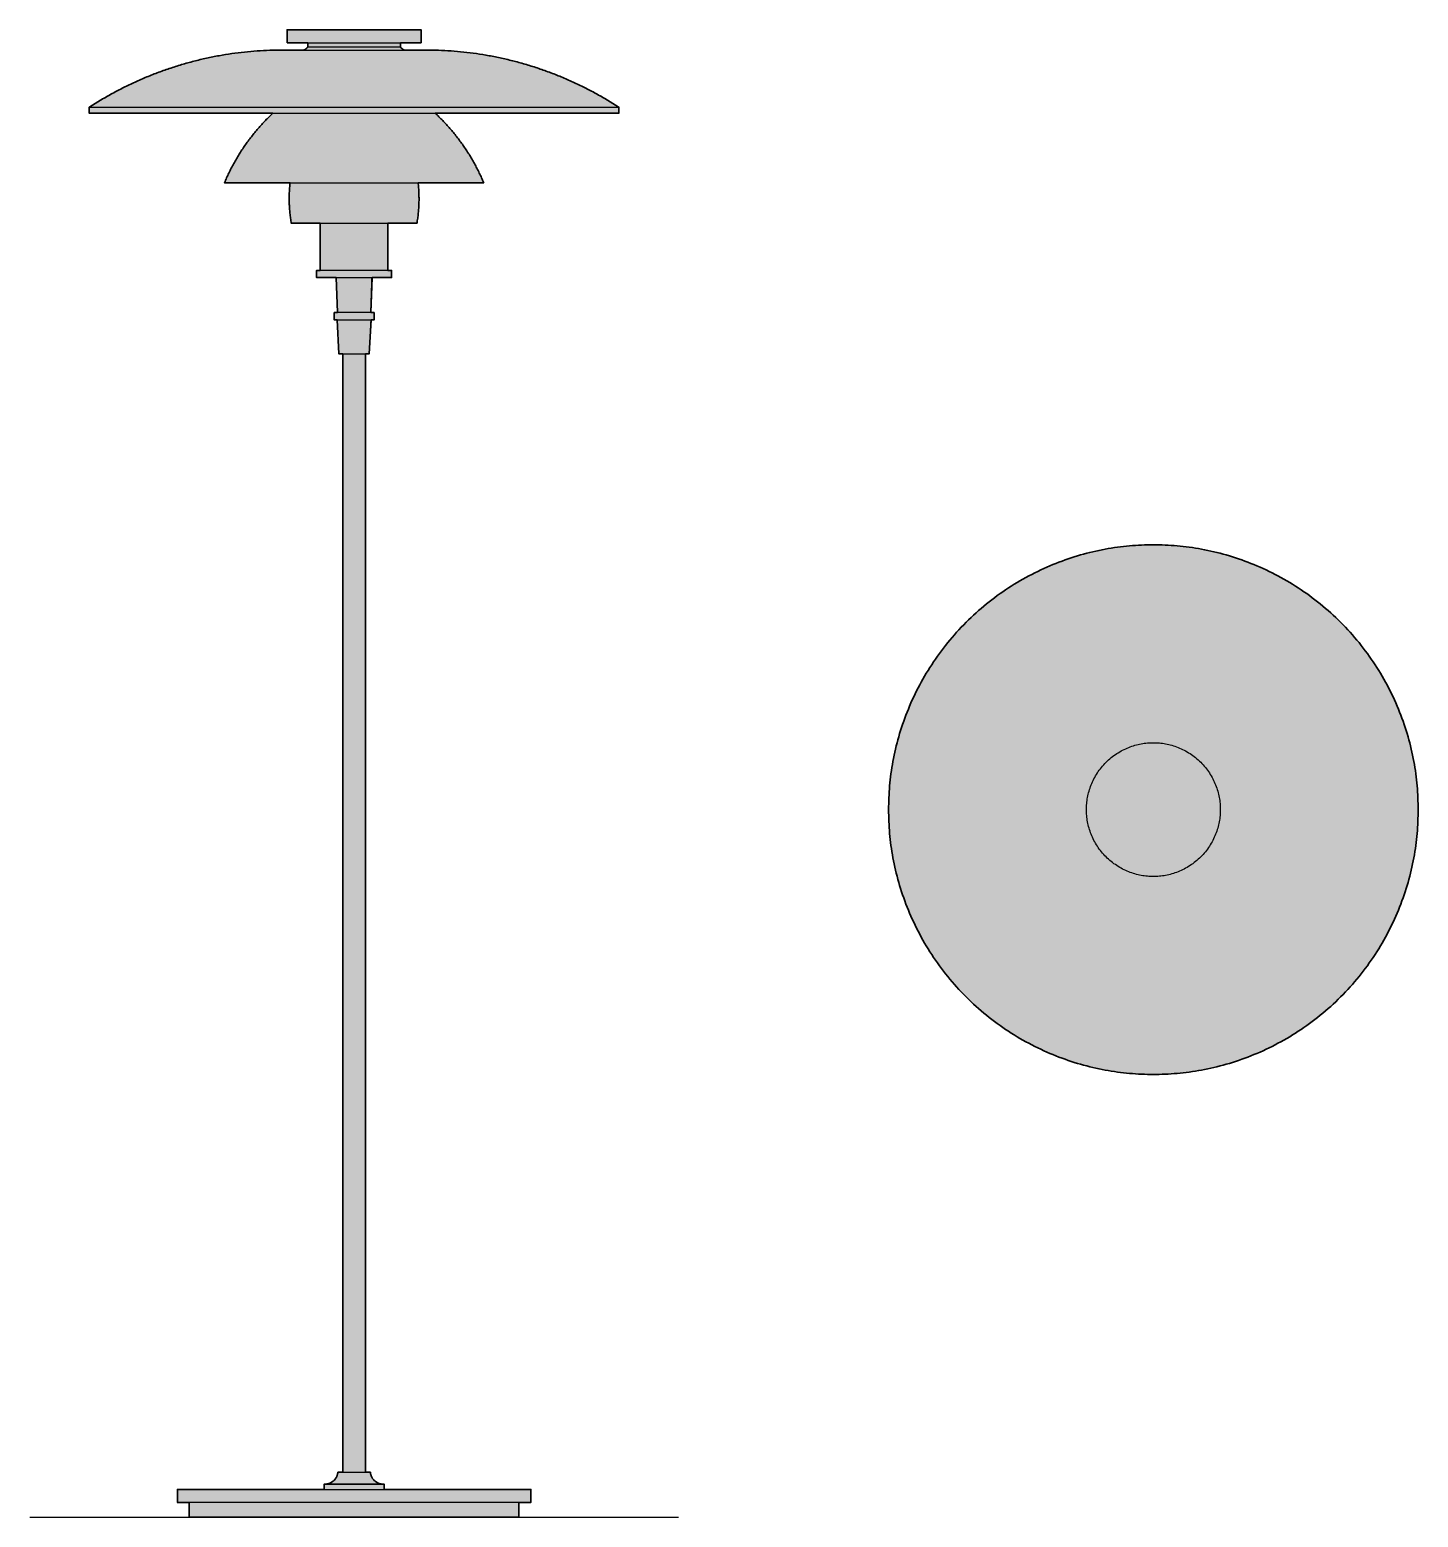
# Model space of a CAD drawing. Header units: millimetres. Extents: x 0 to 1179, y 0 to 1262.
import ezdxf

# ---------------------------------------------------------------- set-up
doc = ezdxf.new("R2010")
doc.units = ezdxf.units.MM
doc.layers.add('Blocks', color=7, linetype='Continuous')
doc.layers.add('Blocks$Fill', color=7, linetype='Continuous', true_color=0xffffff)
for name, color, linetype, lineweight, true_color in [('Blocks$Inner', 7, 'Continuous', 25, 0x007f00), ('Blocks$Outline', 7, 'Continuous', 35, 0xff3f3f), ('Groud', 7, 'Continuous', 25, 0x243775)]:
    doc.layers.add(name, color=color, linetype=linetype, lineweight=lineweight, true_color=true_color)

# ---------------------------------------------------------------- blocks, each defined once
blk = doc.blocks.new('PH 4½ 3½ Floor Lamp Top')
at = {"layer": 'Blocks$Fill'}
blk.add_hatch(color=256, dxfattribs=at).paths.add_polyline_path([(449.6, 0), (449.6, -5), (449.4, -10), (449.1, -15.1), (448.7, -20.2), (448.2, -25.3), (447.5, -30.5), (446.8, -35.7), (445.9, -40.9), (444.8, -46.1), (443.7, -51.4), (442.4, -56.6), (440.9, -61.9), (439.4, -67.1), (437.7, -72.3), (435.8, -77.6), (433.8, -82.8), (431.7, -87.9), (429.4, -93.1), (427, -98.2), (424.5, -103.3), (421.8, -108.3), (419, -113.3), (416.1, -118.2), (413, -123), (409.8, -127.8), (406.4, -132.5), (402.9, -137.1), (399.3, -141.7), (395.6, -146.2), (391.8, -150.5), (387.8, -154.8), (383.8, -159), (379.6, -163), (375.3, -167), (371, -170.8), (366.5, -174.5), (362, -178.1), (357.3, -181.6), (352.6, -184.9), (347.8, -188.2), (343, -191.3), (338.1, -194.2), (333.1, -197), (328.1, -199.7), (323, -202.2), (317.9, -204.6), (312.7, -206.9), (307.6, -209), (302.4, -211), (297.1, -212.9), (291.9, -214.6), (286.7, -216.1), (281.4, -217.6), (276.2, -218.9), (270.9, -220), (265.7, -221.1), (260.5, -222), (255.3, -222.7), (250.1, -223.4), (245, -223.9), (239.9, -224.3), (234.8, -224.6), (229.8, -224.8), (224.8, -224.8), (219.8, -224.8), (214.8, -224.6), (209.7, -224.3), (204.6, -223.9), (199.5, -223.4), (194.3, -222.7), (189.1, -222), (183.9, -221.1), (178.7, -220), (173.4, -218.9), (168.2, -217.6), (163, -216.1), (157.7, -214.6), (152.5, -212.9), (147.3, -211), (142.1, -209), (136.9, -206.9), (131.7, -204.6), (126.6, -202.2), (121.6, -199.7), (116.5, -197), (111.6, -194.2), (106.6, -191.3), (101.8, -188.2), (97, -184.9), (92.3, -181.6), (87.7, -178.1), (83.1, -174.5), (78.7, -170.8), (74.3, -167), (70, -163), (65.8, -159), (61.8, -154.8), (57.8, -150.5), (54, -146.2), (50.3, -141.7), (46.7, -137.1), (43.2, -132.5), (39.9, -127.8), (36.6, -123), (33.6, -118.2), (30.6, -113.3), (27.8, -108.3), (25.1, -103.3), (22.6, -98.2), (20.2, -93.1), (17.9, -87.9), (15.8, -82.8), (13.8, -77.6), (12, -72.3), (10.2, -67.1), (8.7, -61.9), (7.2, -56.6), (5.9, -51.4), (4.8, -46.1), (3.8, -40.9), (2.9, -35.7), (2.1, -30.5), (1.4, -25.3), (0.9, -20.2), (0.5, -15.1), (0.2, -10), (0.1, -5), (0, 0), (0.1, 5), (0.2, 10), (0.5, 15.1), (0.9, 20.2), (1.4, 25.3), (2.1, 30.5), (2.9, 35.7), (3.8, 40.9), (4.8, 46.1), (5.9, 51.4), (7.2, 56.6), (8.7, 61.9), (10.2, 67.1), (12, 72.3), (13.8, 77.6), (15.8, 82.8), (17.9, 87.9), (20.2, 93.1), (22.6, 98.2), (25.1, 103.3), (27.8, 108.3), (30.6, 113.3), (33.6, 118.2), (36.6, 123), (39.9, 127.8), (43.2, 132.5), (46.7, 137.1), (50.3, 141.7), (54, 146.2), (57.8, 150.5), (61.8, 154.8), (65.8, 159), (70, 163), (74.3, 167), (78.7, 170.8), (83.1, 174.5), (87.7, 178.1), (92.3, 181.6), (97, 184.9), (101.8, 188.2), (106.6, 191.3), (111.6, 194.2), (116.5, 197), (121.6, 199.7), (126.6, 202.2), (131.7, 204.6), (136.9, 206.9), (142.1, 209), (147.3, 211), (152.5, 212.9), (157.7, 214.6), (163, 216.1), (168.2, 217.6), (173.4, 218.9), (178.7, 220), (183.9, 221.1), (189.1, 222), (194.3, 222.7), (199.5, 223.4), (204.6, 223.9), (209.7, 224.3), (214.8, 224.6), (219.8, 224.8), (224.8, 224.8), (229.8, 224.8), (234.8, 224.6), (239.9, 224.3), (245, 223.9), (250.1, 223.4), (255.3, 222.7), (260.5, 222), (265.7, 221.1), (270.9, 220), (276.2, 218.9), (281.4, 217.6), (286.7, 216.1), (291.9, 214.6), (297.1, 212.9), (302.4, 211), (307.6, 209), (312.7, 206.9), (317.9, 204.6), (323, 202.2), (328.1, 199.7), (333.1, 197), (338.1, 194.2), (343, 191.3), (347.8, 188.2), (352.6, 184.9), (357.3, 181.6), (362, 178.1), (366.5, 174.5), (371, 170.8), (375.3, 167), (379.6, 163), (383.8, 159), (387.8, 154.8), (391.8, 150.5), (395.6, 146.2), (399.3, 141.7), (402.9, 137.1), (406.4, 132.5), (409.8, 127.8), (413, 123), (416.1, 118.2), (419, 113.3), (421.8, 108.3), (424.5, 103.3), (427, 98.2), (429.4, 93.1), (431.7, 87.9), (433.8, 82.8), (435.8, 77.6), (437.7, 72.3), (439.4, 67.1), (440.9, 61.9), (442.4, 56.6), (443.7, 51.4), (444.8, 46.1), (445.9, 40.9), (446.8, 35.7), (447.5, 30.5), (448.2, 25.3), (448.7, 20.2), (449.1, 15.1), (449.4, 10), (449.6, 5)], flags=0)
at = {"layer": 'Blocks$Inner'}
for points, knots in [([(0, 0), (0, 224.8), (224.8, 224.8), (449.6, 224.8), (449.6, 0)], [706.263133, 706.263133, 706.263133, 1059.394699, 1059.394699, 1412.526265, 1412.526265, 1412.526265]), ([(168, 0), (168, 56.8), (224.8, 56.8), (281.6, 56.8), (281.6, 0)], [356.901504, 356.901504, 356.901504, 446.12688, 446.12688, 535.352256, 535.352256, 535.352256]), ([(449.6, 0), (449.6, -224.8), (224.8, -224.8), (0, -224.8), (0, 0)], [0, 0, 0, 353.131566, 353.131566, 706.263133, 706.263133, 706.263133]), ([(281.6, 0), (281.6, -56.8), (224.8, -56.8), (168, -56.8), (168, 0)], [178.450752, 178.450752, 178.450752, 267.676128, 267.676128, 356.901504, 356.901504, 356.901504])]:
    blk.add_rational_spline(points, [1, 0.707106781187, 1, 0.707106781187, 1], degree=2, knots=knots, dxfattribs=at)
at = {"layer": 'Blocks$Outline'}
for points in [[(0, 0), (0, 224.8), (224.8, 224.8), (449.6, 224.8), (449.6, 0)], [(449.6, 0), (449.6, -224.8), (224.8, -224.8), (0, -224.8), (0, 0)]]:
    blk.add_rational_spline(points, [1, 0.707106781187, 1, 0.707106781187, 1], degree=2, knots=[0, 0, 0, 353.131566, 353.131566, 706.263133, 706.263133, 706.263133], dxfattribs=at)
blk = doc.blocks.new('PH 4½ 3½ Floor Lamp Side')
at = {"layer": 'Blocks$Fill'}
blk.add_hatch(color=256, dxfattribs=at).paths.add_polyline_path([(50.5, 1196.7), (55, 1199.6), (59.6, 1202.4), (64.2, 1205.1), (68.9, 1207.7), (73.6, 1210.3), (78.4, 1212.8), (83.3, 1215.2), (88.2, 1217.5), (93.1, 1219.7), (98.1, 1221.9), (103.2, 1223.9), (108.3, 1225.9), (113.4, 1227.8), (118.5, 1229.6), (123.7, 1231.3), (128.9, 1232.9), (134.2, 1234.4), (139.4, 1235.8), (144.7, 1237.1), (150, 1238.3), (155.4, 1239.4), (160.7, 1240.4), (166.1, 1241.4), (171.4, 1242.2), (176.8, 1242.9), (182.2, 1243.5), (187.6, 1244.1), (193, 1244.5), (198.3, 1244.8), (203.7, 1245.1), (209.1, 1245.2), (214.4, 1245.3), (216.5, 1245.3), (232.6, 1245.3), (232.7, 1245.3), (232.9, 1245.4), (233, 1245.4), (233.1, 1245.5), (233.2, 1245.5), (233.4, 1245.6), (233.5, 1245.7), (233.6, 1245.7), (233.7, 1245.8), (233.8, 1245.9), (233.9, 1245.9), (234.1, 1246), (234.2, 1246.1), (234.3, 1246.2), (234.4, 1246.3), (234.5, 1246.3), (234.6, 1246.4), (234.7, 1246.5), (234.8, 1246.6), (234.9, 1246.7), (235, 1246.8), (235.1, 1246.9), (235.2, 1247), (235.3, 1247.1), (235.4, 1247.2), (235.5, 1247.3), (235.6, 1247.4), (235.7, 1247.5), (235.8, 1247.7), (236, 1247.9), (236, 1251.5), (222.7, 1251.5), (219.5, 1251.5), (218.7, 1251.5), (218.5, 1251.5), (218.5, 1251.5), (218.5, 1251.5), (218.5, 1251.5), (218.5, 1251.5), (218.5, 1251.5), (218.5, 1262.5), (218.5, 1262.5), (332.1, 1262.5), (332.1, 1262.5), (332.1, 1251.5), (332.1, 1251.5), (332.1, 1251.5), (332.1, 1251.5), (332.1, 1251.5), (332, 1251.5), (331.8, 1251.5), (331.1, 1251.5), (327.9, 1251.5), (314.6, 1251.5), (314.6, 1247.9), (314.8, 1247.7), (314.9, 1247.5), (315, 1247.4), (315.1, 1247.3), (315.2, 1247.2), (315.3, 1247.1), (315.4, 1247), (315.5, 1246.9), (315.6, 1246.8), (315.7, 1246.7), (315.8, 1246.6), (315.9, 1246.5), (316, 1246.4), (316.1, 1246.3), (316.2, 1246.3), (316.3, 1246.2), (316.4, 1246.1), (316.5, 1246), (316.6, 1245.9), (316.7, 1245.9), (316.9, 1245.8), (317, 1245.7), (317.1, 1245.7), (317.2, 1245.6), (317.3, 1245.5), (317.5, 1245.5), (317.6, 1245.4), (317.7, 1245.4), (317.8, 1245.3), (318, 1245.3), (334.1, 1245.3), (336.2, 1245.3), (341.5, 1245.2), (346.9, 1245.1), (352.2, 1244.8), (357.6, 1244.5), (363, 1244.1), (368.4, 1243.5), (373.8, 1242.9), (379.1, 1242.2), (384.5, 1241.4), (389.9, 1240.4), (395.2, 1239.4), (400.5, 1238.3), (405.8, 1237.1), (411.1, 1235.8), (416.4, 1234.4), (421.6, 1232.9), (426.9, 1231.3), (432.1, 1229.6), (437.2, 1227.8), (442.3, 1225.9), (447.4, 1223.9), (452.4, 1221.9), (457.4, 1219.7), (462.4, 1217.5), (467.3, 1215.2), (472.1, 1212.8), (476.9, 1210.3), (481.7, 1207.7), (486.4, 1205.1), (491, 1202.4), (495.6, 1199.6), (500.1, 1196.7), (500.1, 1191.7), (500.1, 1191.7), (500.1, 1191.7), (500.1, 1191.7), (500, 1191.7), (499.5, 1191.7), (497.8, 1191.7), (490.4, 1191.7), (459.1, 1191.7), (344.1, 1191.7), (347.4, 1188.6), (350.6, 1185.4), (353.7, 1182.1), (356.7, 1178.7), (359.6, 1175.2), (362.5, 1171.7), (365.2, 1168), (367.9, 1164.3), (370.4, 1160.6), (372.9, 1156.8), (375.2, 1152.9), (377.4, 1148.9), (379.6, 1144.9), (381.6, 1140.9), (383.5, 1136.8), (385.3, 1132.7), (385.3, 1132.7), (385.3, 1132.7), (385.3, 1132.7), (385.3, 1132.7), (385.1, 1132.7), (384.5, 1132.7), (382, 1132.7), (371.4, 1132.7), (329.6, 1132.7), (329.8, 1130.5), (330, 1128.4), (330.1, 1126.2), (330.3, 1124), (330.3, 1121.8), (330.4, 1119.7), (330.4, 1117.5), (330.3, 1115.3), (330.2, 1113.2), (330.1, 1111), (330, 1108.9), (329.8, 1106.7), (329.5, 1104.6), (329.3, 1102.4), (328.9, 1100.3), (328.6, 1098.2), (328.6, 1098.2), (328.6, 1098.2), (328.6, 1098.2), (328.6, 1098.2), (328.5, 1098.2), (328.3, 1098.2), (327.2, 1098.2), (322.5, 1098.2), (303.9, 1098.2), (303.9, 1058.2), (306.4, 1058.2), (307, 1058.2), (307.1, 1058.2), (307.1, 1058.2), (307.1, 1058.2), (307.1, 1058.2), (307.1, 1058.2), (307.1, 1058.2), (307.1, 1058.2), (307.1, 1052.1), (307.1, 1052.1), (307.1, 1052.1), (307.1, 1052.1), (307.1, 1052.1), (307.1, 1052.1), (306.9, 1052.1), (306.2, 1052.1), (303, 1052.1), (290.5, 1052.1), (289.5, 1022.5), (291.6, 1022.5), (292, 1022.5), (292.2, 1022.5), (292.2, 1022.5), (292.2, 1022.5), (292.2, 1022.5), (292.2, 1022.5), (292.2, 1022.5), (292.2, 1022.5), (292.2, 1016.2), (292.2, 1016.2), (292.2, 1016.2), (292.2, 1016.2), (292.2, 1016.2), (292.2, 1016.2), (292.2, 1016.2), (292.1, 1016.2), (291.6, 1016.2), (289.7, 1016.2), (288.2, 987.5), (288.2, 987.5), (288.2, 987.5), (288.2, 987.5), (288.2, 987.5), (288.2, 987.5), (288.2, 987.5), (288.1, 987.5), (287.5, 987.5), (285, 987.5), (285, 38.2), (288.1, 38.2), (288.8, 38.2), (289, 38.2), (289.1, 38.2), (289.1, 38.2), (289.1, 38.2), (289.1, 38.2), (289.1, 38.2), (289.1, 38.2), (289.1, 38), (289.1, 37.7), (289.2, 37.5), (289.2, 37.3), (289.2, 37), (289.3, 36.8), (289.3, 36.6), (289.4, 36.4), (289.5, 36.1), (289.5, 35.9), (289.6, 35.7), (289.7, 35.4), (289.8, 35.2), (289.8, 35), (289.9, 34.7), (290, 34.5), (290.1, 34.3), (290.3, 34.1), (290.4, 33.8), (290.5, 33.6), (290.6, 33.4), (290.8, 33.2), (290.9, 33), (291, 32.8), (291.2, 32.6), (291.4, 32.4), (291.5, 32.2), (291.7, 32), (291.8, 31.8), (292, 31.6), (292.2, 31.4), (292.4, 31.2), (292.6, 31), (292.8, 30.9), (293, 30.7), (293.2, 30.5), (293.4, 30.4), (293.6, 30.2), (293.8, 30.1), (294, 29.9), (294.2, 29.8), (294.4, 29.6), (294.7, 29.5), (294.9, 29.4), (295.1, 29.3), (295.3, 29.2), (295.6, 29), (295.8, 28.9), (296, 28.8), (296.3, 28.8), (296.5, 28.7), (296.7, 28.6), (297, 28.5), (297.2, 28.5), (297.4, 28.4), (297.7, 28.3), (297.9, 28.3), (298.1, 28.2), (298.4, 28.2), (298.6, 28.2), (298.8, 28.1), (299.1, 28.1), (299.3, 28.1), (299.5, 28.1), (300.4, 28.1), (300.6, 28.1), (300.7, 28.1), (300.7, 28.1), (300.7, 28.1), (300.7, 28.1), (300.7, 28.1), (300.7, 28.1), (300.7, 28.1), (300.7, 23.6), (391.1, 23.6), (417.1, 23.6), (423.3, 23.6), (424.8, 23.6), (425.2, 23.6), (425.3, 23.6), (425.3, 23.6), (425.3, 23.6), (425.3, 23.6), (425.3, 12.6), (425.3, 12.6), (425.3, 12.6), (425.3, 12.6), (425.3, 12.6), (425.2, 12.6), (425.1, 12.6), (424.7, 12.6), (422.9, 12.6), (415.2, 12.6), (415.2, 0), (415.2, 0), (135.4, 0), (135.4, 0), (135.4, 12.6), (127.7, 12.6), (125.9, 12.6), (125.4, 12.6), (125.3, 12.6), (125.3, 12.6), (125.3, 12.6), (125.3, 12.6), (125.3, 12.6), (125.3, 12.6), (125.3, 23.6), (249.9, 23.6), (249.9, 28.1), (249.9, 28.1), (249.9, 28.1), (249.9, 28.1), (249.9, 28.1), (249.9, 28.1), (249.9, 28.1), (249.9, 28.1), (250.2, 28.1), (251, 28.1), (251.3, 28.1), (251.5, 28.1), (251.7, 28.1), (252, 28.2), (252.2, 28.2), (252.4, 28.2), (252.7, 28.3), (252.9, 28.3), (253.1, 28.4), (253.4, 28.5), (253.6, 28.5), (253.8, 28.6), (254.1, 28.7), (254.3, 28.8), (254.5, 28.8), (254.8, 28.9), (255, 29), (255.2, 29.2), (255.5, 29.3), (255.7, 29.4), (255.9, 29.5), (256.1, 29.6), (256.4, 29.8), (256.6, 29.9), (256.8, 30.1), (257, 30.2), (257.2, 30.4), (257.4, 30.5), (257.6, 30.7), (257.8, 30.9), (258, 31), (258.2, 31.2), (258.4, 31.4), (258.5, 31.6), (258.7, 31.8), (258.9, 32), (259.1, 32.2), (259.2, 32.4), (259.4, 32.6), (259.5, 32.8), (259.7, 33), (259.8, 33.2), (259.9, 33.4), (260.1, 33.6), (260.2, 33.8), (260.3, 34.1), (260.4, 34.3), (260.5, 34.5), (260.6, 34.7), (260.7, 35), (260.8, 35.2), (260.9, 35.4), (261, 35.7), (261.1, 35.9), (261.1, 36.1), (261.2, 36.4), (261.2, 36.6), (261.3, 36.8), (261.3, 37), (261.4, 37.3), (261.4, 37.5), (261.4, 37.7), (261.5, 38), (261.5, 38.2), (261.5, 38.2), (261.5, 38.2), (261.5, 38.2), (261.5, 38.2), (261.5, 38.2), (261.6, 38.2), (261.7, 38.2), (262.5, 38.2), (265.6, 38.2), (265.6, 987.5), (263.1, 987.5), (262.5, 987.5), (262.4, 987.5), (262.3, 987.5), (262.3, 987.5), (262.3, 987.5), (262.3, 987.5), (262.3, 987.5), (262.3, 987.5), (260.8, 1016.2), (259, 1016.2), (258.5, 1016.2), (258.4, 1016.2), (258.4, 1016.2), (258.4, 1016.2), (258.4, 1016.2), (258.4, 1016.2), (258.4, 1016.2), (258.4, 1016.2), (258.4, 1022.5), (258.4, 1022.5), (258.4, 1022.5), (258.4, 1022.5), (258.4, 1022.5), (258.4, 1022.5), (258.4, 1022.5), (258.5, 1022.5), (259, 1022.5), (261.1, 1022.5), (260, 1052.1), (247.6, 1052.1), (244.4, 1052.1), (243.7, 1052.1), (243.5, 1052.1), (243.4, 1052.1), (243.4, 1052.1), (243.4, 1052.1), (243.4, 1052.1), (243.4, 1052.1), (243.4, 1058.2), (243.4, 1058.2), (243.4, 1058.2), (243.4, 1058.2), (243.4, 1058.2), (243.4, 1058.2), (243.5, 1058.2), (243.6, 1058.2), (244.2, 1058.2), (246.6, 1058.2), (246.6, 1098.2), (228.1, 1098.2), (223.4, 1098.2), (222.3, 1098.2), (222.1, 1098.2), (222, 1098.2), (222, 1098.2), (222, 1098.2), (222, 1098.2), (222, 1098.2), (221.6, 1100.3), (221.3, 1102.4), (221, 1104.6), (220.8, 1106.7), (220.6, 1108.9), (220.4, 1111), (220.3, 1113.2), (220.2, 1115.3), (220.2, 1117.5), (220.2, 1119.7), (220.2, 1121.8), (220.3, 1124), (220.4, 1126.2), (220.6, 1128.4), (220.8, 1130.5), (221, 1132.7), (179.2, 1132.7), (168.5, 1132.7), (166, 1132.7), (165.4, 1132.7), (165.3, 1132.7), (165.3, 1132.7), (165.3, 1132.7), (165.3, 1132.7), (165.3, 1132.7), (167.1, 1136.8), (169, 1140.9), (171, 1144.9), (173.1, 1148.9), (175.4, 1152.9), (177.7, 1156.8), (180.2, 1160.6), (182.7, 1164.3), (185.4, 1168), (188.1, 1171.7), (191, 1175.2), (193.9, 1178.7), (196.9, 1182.1), (200, 1185.4), (203.2, 1188.6), (206.4, 1191.7), (91.4, 1191.7), (60.2, 1191.7), (52.8, 1191.7), (51, 1191.7), (50.6, 1191.7), (50.5, 1191.7), (50.5, 1191.7), (50.5, 1191.7), (50.5, 1191.7)], flags=0)
at = {"layer": 'Blocks$Inner'}
for points, weights, degree, knots in [([(332.1, 1262.5), (332.1, 1262.5), (275.3, 1262.5), (218.5, 1262.5), (218.5, 1262.5)], [1, 0.707106781187, 1, 0.707106781187, 1], 2, [0, 0, 0, 89.225376, 89.225376, 178.450752, 178.450752, 178.450752]), ([(218.5, 1251.5), (218.5, 1251.5), (275.3, 1251.5), (332.1, 1251.5), (332.1, 1251.5)], [1, 0.707106781187, 1, 0.707106781187, 1], 2, [178.486841, 178.486841, 178.486841, 267.712217, 267.712217, 356.937593, 356.937593, 356.937593]), ([(214.4, 1245.3), (214.4, 1245.3), (214.4, 1245.3), (214.5, 1245.3), (214.5, 1245.3), (214.6, 1245.3), (214.7, 1245.3), (215, 1245.3), (215.2, 1245.3), (216.1, 1245.3), (217.2, 1245.3), (221.7, 1245.3), (226.4, 1245.3), (232.2, 1245.3), (244.1, 1245.3), (259.4, 1245.3), (275.3, 1245.3), (291.2, 1245.3), (306.4, 1245.3), (318.3, 1245.3), (324.2, 1245.3), (328.8, 1245.3), (333.3, 1245.3), (334.4, 1245.3), (335.4, 1245.3), (335.6, 1245.3), (335.9, 1245.3), (336, 1245.3), (336.1, 1245.3), (336.1, 1245.3), (336.1, 1245.3), (336.1, 1245.3), (336.1, 1245.3)], [1, 1, 1, 1, 1, 1, 1, 1, 1, 1, 1, 1, 1, 1, 1, 1.05719095842, 1.17157287525, 1.05719095842, 1, 1, 1, 1, 1, 1, 1, 1, 1, 1, 1, 1, 1, 1, 1], 3, [0.902567, 0.902567, 0.902567, 0.902567, 1.81119, 1.81119, 3.628576, 3.628576, 7.347752, 7.347752, 11.146932, 11.146932, 22.987748, 22.987748, 48.003517, 48.003517, 48.003517, 97.049103, 97.049103, 97.049103, 146.094688, 146.094688, 146.094688, 171.57283, 171.57283, 183.632501, 183.632501, 187.501903, 187.501903, 191.289821, 191.289821, 193.140798, 193.140798, 194.066254, 194.066254, 194.066254, 194.066254]), ([(236, 1247.9), (236, 1247.9), (275.3, 1247.9), (314.6, 1247.9), (314.6, 1247.9)], [1, 0.707106781187, 1, 0.707106781187, 1], 2, [0, 0, 0, 61.748848, 61.748848, 123.497695, 123.497695, 123.497695]), ([(50.5, 1196.7), (50.5, 1196.7), (275.3, 1196.7), (500.1, 1196.7), (500.1, 1196.7)], [1, 0.707106781187, 1, 0.707106781187, 1], 2, [-706.263133, -706.263133, -706.263133, -353.131566, -353.131566, 0, 0, 0]), ([(50.5, 1191.7), (50.5, 1191.7), (275.3, 1191.7), (500.1, 1191.7), (500.1, 1191.7)], [1, 0.707106781187, 1, 0.707106781187, 1], 2, [0.087942, 0.087942, 0.087942, 353.219508, 353.219508, 706.351074, 706.351074, 706.351074]), ([(165.3, 1132.7), (165.3, 1132.7), (275.3, 1132.7), (385.3, 1132.7), (385.3, 1132.7)], [1, 0.707106781187, 1, 0.707106781187, 1], 2, [0, 0, 0, 172.837951, 172.837951, 345.675902, 345.675902, 345.675902]), ([(222, 1098.2), (222, 1098.2), (275.3, 1098.2), (328.6, 1098.2), (328.6, 1098.2)], [1, 0.707106781187, 1, 0.707106781187, 1], 2, [0, 0, 0, 83.745767, 83.745767, 167.491535, 167.491535, 167.491535]), ([(307.1, 1058.2), (307.1, 1058.2), (275.3, 1058.2), (243.4, 1058.2), (243.4, 1058.2)], [1, 0.707106781187, 1, 0.707106781187, 1], 2, [100.103194, 100.103194, 100.103194, 150.144744, 150.144744, 200.186293, 200.186293, 200.186293]), ([(243.4, 1052.1), (243.4, 1052.1), (275.3, 1052.1), (307.1, 1052.1), (307.1, 1052.1)], [1, 0.707106781187, 1, 0.707106781187, 1], 2, [200.206388, 200.206388, 200.206388, 250.247938, 250.247938, 300.289487, 300.289487, 300.289487]), ([(292.2, 1022.5), (292.2, 1022.5), (275.3, 1022.5), (258.4, 1022.5), (258.4, 1022.5)], [1, 0.707106781187, 1, 0.707106781187, 1], 2, [53.136753, 53.136753, 53.136753, 79.694844, 79.694844, 106.252935, 106.252935, 106.252935]), ([(258.4, 1016.2), (258.4, 1016.2), (275.3, 1016.2), (292.2, 1016.2), (292.2, 1016.2)], [1, 0.707106781187, 1, 0.707106781187, 1], 2, [106.273507, 106.273507, 106.273507, 132.831597, 132.831597, 159.389688, 159.389688, 159.389688]), ([(262.3, 987.5), (262.3, 987.5), (275.3, 987.5), (288.2, 987.5), (288.2, 987.5)], [1, 0.707106781187, 1, 0.707106781187, 1], 2, [0, 0, 0, 20.353863, 20.353863, 40.707727, 40.707727, 40.707727]), ([(261.5, 38.2), (261.5, 38.2), (275.3, 38.2), (289.1, 38.2), (289.1, 38.2)], [1, 0.707106781187, 1, 0.707106781187, 1], 2, [17.039404, 17.039404, 17.039404, 38.696977, 38.696977, 60.354551, 60.354551, 60.354551]), ([(300.7, 28.1), (300.7, 28.1), (275.3, 28.1), (249.9, 28.1), (249.9, 28.1)], [1, 0.707106781187, 1, 0.707106781187, 1], 2, [0, 0, 0, 39.914324, 39.914324, 79.828648, 79.828648, 79.828648]), ([(250.5, 28.1), (250.5, 28.1), (257.7, 28.1), (265, 28.1), (275.3, 28.1), (285.6, 28.1), (292.8, 28.1), (300.1, 28.1), (300.1, 28.1)], [1, 0.853553390593, 0.853553390593, 0.853553390593, 1, 0.853553390593, 0.853553390593, 0.853553390593, 1], 2, [0, 0, 0, 20.570158, 20.570158, 41.140315, 41.140315, 61.710473, 61.710473, 82.280631, 82.280631, 82.280631]), ([(125.3, 23.6), (125.3, 23.6), (275.3, 23.6), (425.3, 23.6), (425.3, 23.6)], [1, 0.707106781187, 1, 0.707106781187, 1], 2, [942.586064, 942.586064, 942.586064, 1178.205513, 1178.205513, 1413.824962, 1413.824962, 1413.824962]), ([(425.3, 12.6), (425.3, 12.6), (275.3, 12.6), (125.3, 12.6), (125.3, 12.6)], [1, 0.707106781187, 1, 0.707106781187, 1], 2, [471.311077, 471.311077, 471.311077, 706.930526, 706.930526, 942.549975, 942.549975, 942.549975]), ([(415.2, 0), (415.2, 0), (275.3, 0), (135.4, 0), (135.4, 0)], [1, 0.707106781187, 1, 0.707106781187, 1], 2, [0.041339, 0.041339, 0.041339, 219.795901, 219.795901, 439.550463, 439.550463, 439.550463])]:
    blk.add_rational_spline(points, weights, degree=degree, knots=knots, dxfattribs=at)
for points in [[(218.5, 1262.5), (218.5, 1251.5)], [(236, 1251.5), (236, 1247.9)], [(314.6, 1247.9), (314.6, 1251.5)], [(332.1, 1251.5), (332.1, 1262.5)], [(50.5, 1196.7), (50.5, 1191.7)], [(500.1, 1191.7), (500.1, 1196.7)], [(246.6, 1098.2), (246.6, 1058.2)], [(303.9, 1058.2), (303.9, 1098.2)], [(243.4, 1058.2), (243.4, 1052.1)], [(260, 1052.1), (261.1, 1022.5)], [(289.5, 1022.5), (290.5, 1052.1)], [(307.1, 1052.1), (307.1, 1058.2)], [(258.4, 1022.5), (258.4, 1016.2)], [(260.8, 1016.2), (262.3, 987.5)], [(288.2, 987.5), (289.7, 1016.2)], [(292.2, 1016.2), (292.2, 1022.5)], [(265.6, 987.5), (265.6, 38.2)], [(285, 38.2), (285, 987.5)], [(249.9, 23.6), (249.9, 28.1)], [(300.7, 23.6), (300.7, 28.1)], [(125.3, 12.6), (125.3, 23.6)], [(425.3, 23.6), (425.3, 12.6)], [(135.4, 0), (135.4, 12.6)], [(415.2, 12.6), (415.2, 0)]]:
    blk.add_open_spline(points, degree=1, dxfattribs=at)
for points, weights in [([(214.4, 1245.3), (125.2, 1245.3), (50.5, 1196.7)], [1, 0.958795408078, 1]), ([(230.9, 1244.8), (222.7, 1245.3), (214.4, 1245.3)], [1, 0.99962305599, 0.99999976474]), ([(236, 1247.9), (234.7, 1246.1), (232.6, 1245.3)], [1, 0.944296390459, 0.967587295748]), ([(318, 1245.3), (315.9, 1246.1), (314.6, 1247.9)], [0.967608100644, 0.944271530297, 1]), ([(336.2, 1245.3), (327.9, 1245.3), (319.6, 1244.8)], [1, 0.999622938323, 1]), ([(500.1, 1196.7), (425.3, 1245.3), (336.2, 1245.3)], [1, 0.958795408078, 1]), ([(206.4, 1191.7), (179.5, 1166.6), (165.3, 1132.7)], [0.998329762021, 0.977027433943, 1]), ([(385.3, 1132.7), (371, 1166.6), (344.1, 1191.7)], [1, 0.977029134713, 0.998326608036]), ([(221, 1132.7), (219, 1115.4), (222, 1098.2)], [0.985952915881, 0.98257198877, 1]), ([(328.6, 1098.2), (331.6, 1115.4), (329.6, 1132.7)], [1, 0.982571650157, 0.985953047266]), ([(250.5, 28.1), (260.6, 28.1), (261.5, 38.2)], [1, 0.737285576121, 1]), ([(289.1, 38.2), (290, 28.1), (300.1, 28.1)], [1, 0.737285576121, 1]), ([(249.9, 28.1), (250.2, 28.1), (250.5, 28.1)], [1, 0.99965764415, 1]), ([(300.1, 28.1), (300.4, 28.1), (300.7, 28.1)], [1, 0.99965764415, 1])]:
    blk.add_rational_spline(points, weights, degree=2, dxfattribs=at)
at = {"layer": 'Blocks$Outline'}
for points in [[(218.5, 1251.5), (218.5, 1262.5)], [(236, 1247.9), (236, 1251.5)], [(314.6, 1251.5), (314.6, 1247.9)], [(332.1, 1262.5), (332.1, 1251.5)], [(50.5, 1191.7), (50.5, 1196.7)], [(500.1, 1196.7), (500.1, 1191.7)], [(246.6, 1058.2), (246.6, 1098.2)], [(303.9, 1098.2), (303.9, 1058.2)], [(243.4, 1052.1), (243.4, 1058.2)], [(261.1, 1022.5), (260, 1052.1)], [(290.5, 1052.1), (289.5, 1022.5)], [(307.1, 1058.2), (307.1, 1052.1)], [(258.4, 1016.2), (258.4, 1022.5)], [(262.3, 987.5), (260.8, 1016.2)], [(289.7, 1016.2), (288.2, 987.5)], [(292.2, 1022.5), (292.2, 1016.2)], [(265.6, 38.2), (265.6, 987.5)], [(285, 987.5), (285, 38.2)], [(249.9, 23.6), (249.9, 28.1)], [(300.7, 28.1), (300.7, 23.6)], [(125.3, 12.6), (125.3, 23.6)], [(425.3, 23.6), (425.3, 12.6)], [(135.4, 0), (135.4, 12.6)], [(415.2, 12.6), (415.2, 0)]]:
    blk.add_lwpolyline(points, dxfattribs=at)
for points, weights, degree, knots in [([(218.5, 1262.5), (218.5, 1262.5), (275.3, 1262.5), (332.1, 1262.5), (332.1, 1262.5)], [1, 0.707106781187, 1, 0.707106781187, 1], 2, [-178.450752, -178.450752, -178.450752, -89.225376, -89.225376, 0, 0, 0]), ([(214.4, 1245.3), (214.4, 1245.3), (215.5, 1245.3), (216.5, 1245.3)], [0.99999976474, 0.999999728082, 0.999952617146, 0.999917316113], 2, [0.91299132, 0.91299132, 0.91299132, 0.91299979, 0.92387481, 0.92387481, 0.92387481]), ([(216.5, 1245.3), (217.1, 1245.3), (217.8, 1245.3), (221.7, 1245.3), (226.4, 1245.3), (232.2, 1245.3), (232.4, 1245.3), (232.5, 1245.3), (232.6, 1245.3)], [1, 1, 1, 1, 1, 1, 1, 1.00000632967, 1.00001898902], 3, [15.946528, 15.946528, 15.946528, 15.946528, 22.987748, 22.987748, 48.003517, 48.003517, 48.003517, 48.51949, 48.51949, 48.51949, 48.51949]), ([(318, 1245.3), (318, 1245.3), (318.1, 1245.3), (318.2, 1245.3), (318.3, 1245.3), (324.2, 1245.3), (328.8, 1245.3), (332.7, 1245.3), (333.5, 1245.3), (334.1, 1245.3)], [1.00001888904, 1.00001886248, 1.00000628307, 1, 1, 1, 1, 1, 1, 1], 3, [145.580075, 145.580075, 145.580075, 145.580075, 145.581161, 146.094688, 146.094688, 146.094688, 171.57283, 171.57283, 178.744194, 178.744194, 178.744194, 178.744194]), ([(334.1, 1245.3), (335.1, 1245.3), (336.2, 1245.3), (336.2, 1245.3)], [0.999917316113, 0.999952617146, 0.999999845653, 1], 2, [0.07612519, 0.07612519, 0.07612519, 0.08700021, 0.08703584, 0.08703584, 0.08703584]), ([(415.2, 0), (415.2, 0), (275.3, 0), (135.4, 0), (135.4, 0)], [1, 0.707106781187, 1, 0.707106781187, 1], 2, [-439.509124, -439.509124, -439.509124, -219.754562, -219.754562, 0, 0, 0])]:
    blk.add_rational_spline(points, weights, degree=degree, knots=knots, dxfattribs=at)
for points, weights in [([(236, 1251.5), (218.5, 1251.5), (218.5, 1251.5)], [0.85364809805, 0.849829201288, 1]), ([(332.1, 1251.5), (332.1, 1251.5), (314.6, 1251.5)], [1, 0.849829201288, 0.85364809805]), ([(50.5, 1196.7), (125.2, 1245.3), (214.4, 1245.3)], [1, 0.958795408078, 1]), ([(232.6, 1245.3), (234.7, 1246.1), (236, 1247.9)], [0.967587295748, 0.944296390459, 1]), ([(314.6, 1247.9), (315.9, 1246.1), (318, 1245.3)], [1, 0.94428256393, 0.967598862968]), ([(336.2, 1245.3), (425.3, 1245.3), (500.1, 1196.7)], [1, 0.958795408078, 1]), ([(206.4, 1191.7), (50.5, 1191.7), (50.5, 1191.7)], [0.903390553304, 0.768122228237, 1]), ([(165.3, 1132.7), (179.5, 1166.6), (206.4, 1191.7)], [1, 0.977027433943, 0.998329762021]), ([(500.1, 1191.7), (500.1, 1191.7), (344.1, 1191.7)], [1, 0.768125637465, 0.903386575767]), ([(344.1, 1191.7), (371, 1166.6), (385.3, 1132.7)], [0.998326608036, 0.977029134713, 1]), ([(221, 1132.7), (165.3, 1132.7), (165.3, 1132.7)], [0.86925463414, 0.805601395005, 1]), ([(222, 1098.2), (219, 1115.4), (221, 1132.7)], [1, 0.982572071067, 0.985952883951]), ([(329.6, 1132.7), (331.6, 1115.4), (328.6, 1098.2)], [0.985952883951, 0.982572071067, 1]), ([(385.3, 1132.7), (385.3, 1132.7), (329.6, 1132.7)], [1, 0.805601395005, 0.86925463414]), ([(246.6, 1098.2), (222, 1098.2), (222, 1098.2)], [0.863807134533, 0.814802570812, 1]), ([(328.6, 1098.2), (328.6, 1098.2), (303.9, 1098.2)], [1, 0.814802570812, 0.863807134533]), ([(243.4, 1058.2), (243.4, 1058.2), (246.6, 1058.2)], [1, 0.912780160068, 0.877506217065]), ([(260, 1052.1), (243.4, 1052.1), (243.4, 1052.1)], [0.871238847799, 0.802661591219, 1]), ([(307.1, 1052.1), (307.1, 1052.1), (290.5, 1052.1)], [1, 0.802662624008, 0.871238129995]), ([(303.9, 1058.2), (307.1, 1058.2), (307.1, 1058.2)], [0.877506217065, 0.912780160068, 1]), ([(258.4, 1022.5), (258.4, 1022.5), (261.1, 1022.5)], [1, 0.89162605039, 0.863451382974]), ([(260.8, 1016.2), (258.4, 1016.2), (258.4, 1016.2)], [0.866069058071, 0.896365504142, 1]), ([(289.5, 1022.5), (292.2, 1022.5), (292.2, 1022.5)], [0.863451382973, 0.89162605039, 1]), ([(292.2, 1016.2), (292.2, 1016.2), (289.7, 1016.2)], [1, 0.896365504142, 0.866069058071]), ([(265.6, 987.5), (262.3, 987.5), (262.3, 987.5)], [0.854364468817, 0.86445199857, 1]), ([(288.2, 987.5), (288.2, 987.5), (285, 987.5)], [1, 0.86445199857, 0.854364468817]), ([(251, 28.1), (260.7, 28.6), (261.5, 38.2)], [0.980621515203, 0.747361242086, 1]), ([(261.5, 38.2), (261.5, 38.2), (265.6, 38.2)], [1, 0.852830917412, 0.85355695481]), ([(285, 38.2), (289.1, 38.2), (289.1, 38.2)], [0.85355695481, 0.852830917412, 1]), ([(289.1, 38.2), (289.9, 28.6), (299.5, 28.1)], [1, 0.747361242088, 0.980621515199]), ([(249.9, 28.1), (249.9, 28.1), (251, 28.1)], [1, 0.940469040785, 0.905137584169]), ([(299.5, 28.1), (300.7, 28.1), (300.7, 28.1)], [0.905137584165, 0.940469040781, 1]), ([(125.3, 23.6), (125.3, 23.6), (249.9, 23.6)], [1, 0.7412401328, 0.939688999517]), ([(300.7, 23.6), (425.3, 23.6), (425.3, 23.6)], [0.939688999517, 0.7412401328, 1]), ([(135.4, 12.6), (125.3, 12.6), (125.3, 12.6)], [0.891637253628, 0.928234396308, 1]), ([(425.3, 12.6), (425.3, 12.6), (415.2, 12.6)], [1, 0.928234396308, 0.891637253628])]:
    blk.add_rational_spline(points, weights, degree=2, dxfattribs=at)

msp = doc.modelspace()

# ---------------------------------------------------------------- linework, layer by layer
at = {"layer": 'Groud'}
msp.add_lwpolyline([(0, 0), (550.6, 0)], dxfattribs=at)

# ---------------------------------------------------------------- block references
at = {"layer": 'Blocks'}
for name, p in [('PH 4½ 3½ Floor Lamp Side', (0, 0)), ('PH 4½ 3½ Floor Lamp Top', (728.9, 600.6))]:
    msp.add_blockref(name, p, dxfattribs=at)

doc.saveas('drawing.dxf')
